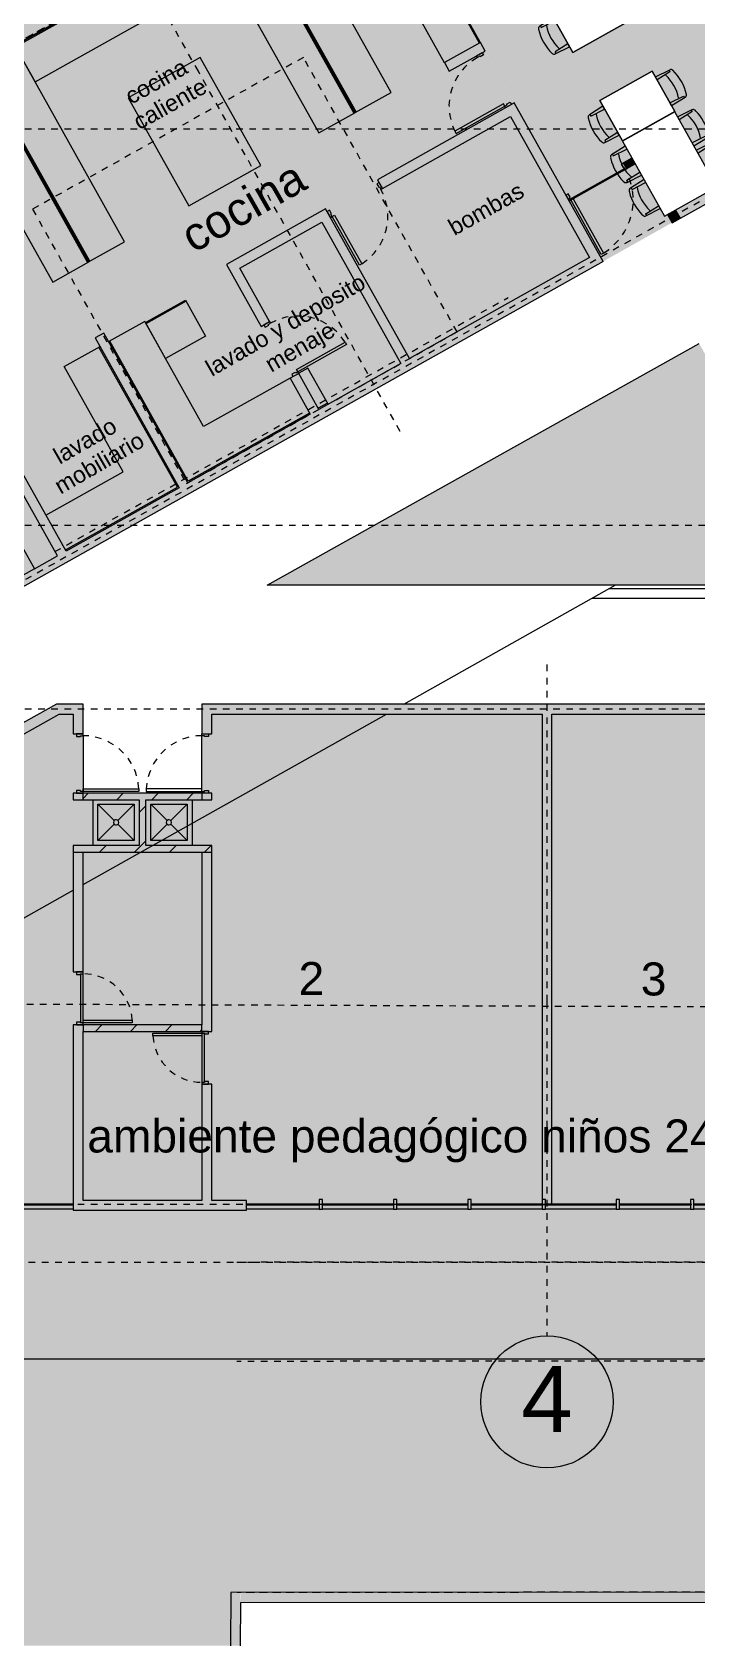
# Model space of a CAD drawing. Header units: metres. Extents: x -11.7 to 73.2, y 41.7 to 99.3.
# Drawn here: x 16.6 to 26.66, y 41.66 to 66.09 of the extents above; entities that cross this region are included whole.
import ezdxf

# ---------------------------------------------------------------- set-up
doc = ezdxf.new("R2010")
doc.units = ezdxf.units.M
for name, pattern in [('Dash dot', [0.015875, 0.00635, -0.004763, 0, -0.004763]), ('LineaDiscontinua-1_5mm', [0.003, 0.0015, -0.0015]), ('LíneaDeRejilla', [0.021, 0.012, -0.003, 0.003, -0.003]), ('Oculto', [0.006, 0.004, -0.002]), ('Overhead', [0.004, 0.0025, -0.0015])]:
    doc.linetypes.add(name, pattern=pattern)
for name, color, linetype, lineweight in [('A-DETL', 3, 'Continuous', 5), ('A-DETL-GENF', 92, 'Continuous', 5), ('A-DETL-LNOC', 90, 'Oculto', 5), ('A-FLOR-PROY', 1, 'Overhead', 5), ('A-GENM', 13, 'Continuous', 5), ('A-GLAZ-CURT', 52, 'Continuous', 9), ('A-GLAZ-CWMG', 51, 'Continuous', 13), ('A-MUEB', 31, 'Continuous', 5), ('A-MURO', 113, 'Continuous', 9), ('A-MURO-ACHU', 111, 'Continuous', 9), ('A-PISO', 51, 'Continuous', 9), ('A-PISO-ACHU', 8, 'Continuous', 9), ('A-PUER', 31, 'Continuous', 5), ('A-PUER-MARC', 31, 'Continuous', 9), ('A-TEXT-NOTA', 2, 'Continuous', 5), ('A-VENT-CORT', 52, 'Continuous', 5), ('A-VENT-CORT-MARC', 51, 'Continuous', 5), ('A-WALL', 113, 'Continuous', 18), ('H-HID-APAR', 6, 'Continuous', 5), ('S-REJI', 1, 'Continuous', 5), ('S-REJI-IDEN', 1, 'Continuous', 5)]:
    doc.layers.add(name, color=color, linetype=linetype, lineweight=lineweight)
doc.styles.add('Arial', font='Arial.ttf', dxfattribs={"height": 0.5})
doc.styles.add('Arial_2', font='Arial.ttf', dxfattribs={"height": 1})
doc.styles.add('Arial_3', font='Arial.ttf', dxfattribs={"height": 0.25})
pattern_1 = [(45, (0, 0), (-0.265165, 0.265165), [])]

# ---------------------------------------------------------------- blocks, each defined once
blk = doc.blocks.new('Puerta-Batiente-ConDilataciones - 800x2200-4 Dilataciones-1041456-Nivel 1')
at = {"layer": 'A-GENM'}
for p, q in [((0.372, -0.035), (-0.372, -0.035)), ((0.372, -0.035), (-0.372, -0.035)), ((-0.372, -0.075), (0.372, -0.075)), ((-0.372, -0.075), (0.372, -0.075)), ((-0.372, -0.075), (0.372, -0.075)), ((-0.372, -0.075), (0.372, -0.075)), ((0.36, -0.035), (-0.36, -0.035)), ((0.36, -0.035), (-0.36, -0.035))]:
    blk.add_line(p, q, dxfattribs=at)
at = {"layer": 'A-PUER'}
for p, q in [((-0.372, -0.819), (-0.372, -0.075)), ((-0.372, -0.075), (-0.332, -0.075)), ((-0.332, -0.075), (-0.332, -0.819)), ((-0.332, -0.819), (-0.372, -0.819))]:
    blk.add_line(p, q, dxfattribs=at)
at = {"layer": 'A-PUER', "linetype": 'LineaDiscontinua-1_5mm'}
blk.add_arc((-0.372, -0.075), 0.744, 273.0819, 0, dxfattribs=at)
at = {"layer": 'A-PUER-MARC'}
for p, q in [((-0.36, 0.025), (-0.4, 0.025)), ((-0.4, 0.025), (-0.4, -0.075)), ((-0.36, -0.035), (-0.36, 0.025)), ((0.4, 0.025), (0.36, 0.025)), ((0.36, 0.025), (0.36, -0.035)), ((0.4, -0.075), (0.4, 0.025)), ((-0.4, -0.075), (-0.372, -0.075)), ((-0.372, -0.075), (-0.372, -0.035)), ((-0.372, -0.035), (-0.36, -0.035)), ((0.36, -0.035), (0.372, -0.035)), ((0.372, -0.035), (0.372, -0.075)), ((0.372, -0.075), (0.4, -0.075))]:
    blk.add_line(p, q, dxfattribs=at)
blk = doc.blocks.new('Puerta-Batiente-HojaLisa - 900x2200-1042010-Nivel 1')
at = {"layer": 'A-PUER'}
for p, q in [((-0.422, -0.919), (-0.422, -0.075)), ((-0.422, -0.075), (-0.382, -0.075)), ((-0.382, -0.075), (-0.382, -0.919)), ((-0.382, -0.919), (-0.422, -0.919))]:
    blk.add_line(p, q, dxfattribs=at)
at = {"layer": 'A-PUER', "linetype": 'LineaDiscontinua-1_5mm'}
blk.add_arc((-0.422, -0.075), 0.844, 272.7165, 0, dxfattribs=at)
at = {"layer": 'A-PUER-MARC'}
for p, q in [((-0.41, 0.025), (-0.45, 0.025)), ((-0.45, 0.025), (-0.45, -0.075)), ((-0.41, -0.035), (-0.41, 0.025)), ((0.45, 0.025), (0.41, 0.025)), ((0.41, 0.025), (0.41, -0.035)), ((0.45, -0.075), (0.45, 0.025)), ((-0.45, -0.075), (-0.422, -0.075)), ((-0.422, -0.075), (-0.422, -0.035)), ((-0.422, -0.035), (-0.41, -0.035)), ((0.41, -0.035), (0.422, -0.035)), ((0.422, -0.035), (0.422, -0.075)), ((0.422, -0.075), (0.45, -0.075))]:
    blk.add_line(p, q, dxfattribs=at)
blk = doc.blocks.new('Puerta-Batiente-HojaLisa - 900x2200-1042033-Nivel 1')
at = {"layer": 'A-PUER'}
for p, q in [((-0.382, 0.919), (-0.422, 0.919)), ((-0.422, 0.919), (-0.422, 0.075)), ((-0.382, 0.075), (-0.382, 0.919)), ((-0.422, 0.075), (-0.382, 0.075))]:
    blk.add_line(p, q, dxfattribs=at)
at = {"layer": 'A-PUER', "linetype": 'LineaDiscontinua-1_5mm'}
blk.add_arc((-0.422, 0.075), 0.844, 360, 87.2835, dxfattribs=at)
at = {"layer": 'A-PUER-MARC'}
for p, q in [((-0.45, -0.025), (-0.45, 0.075)), ((-0.45, 0.075), (-0.422, 0.075)), ((-0.422, 0.075), (-0.422, 0.035)), ((-0.422, 0.035), (-0.41, 0.035)), ((-0.41, 0.035), (-0.41, -0.025)), ((0.41, 0.035), (0.422, 0.035)), ((0.41, -0.025), (0.41, 0.035)), ((0.422, 0.035), (0.422, 0.075)), ((0.422, 0.075), (0.45, 0.075)), ((0.45, 0.075), (0.45, -0.025)), ((-0.41, -0.025), (-0.45, -0.025)), ((0.45, -0.025), (0.41, -0.025))]:
    blk.add_line(p, q, dxfattribs=at)
blk = doc.blocks.new('Panel de sistema - Vidrio-10-1633779-Nivel 1')
at = {"layer": 'A-GLAZ-CURT'}
for p, q in [((0.55, 0.005), (-0.55, 0.005)), ((-0.55, 0.005), (-0.55, -0.005)), ((0.55, -0.005), (0.55, 0.005)), ((-0.55, -0.005), (0.55, -0.005))]:
    blk.add_line(p, q, dxfattribs=at)
blk = doc.blocks.new('Panel de sistema - Vidrio-10-1633780-Nivel 1')
at = {"layer": 'A-GLAZ-CURT'}
for p, q in [((0.5375, 0.005), (-0.5375, 0.005)), ((-0.5375, 0.005), (-0.5375, -0.005)), ((0.5375, -0.005), (0.5375, 0.005)), ((-0.5375, -0.005), (0.5375, -0.005))]:
    blk.add_line(p, q, dxfattribs=at)
blk = doc.blocks.new('Montante rectangular - 50x150-1633746-Nivel 1')
at = {"layer": 'A-GLAZ-CWMG'}
for p, q in [((-0.025, 0.075), (0.025, 0.075)), ((-0.025, -0.075), (-0.025, 0.075)), ((0.025, 0.075), (0.025, -0.075)), ((0.025, -0.075), (-0.025, -0.075))]:
    blk.add_line(p, q, dxfattribs=at)
blk = doc.blocks.new('Panel de sistema - Vidrio-10-1633763-Nivel 1')
at = {"layer": 'A-GLAZ-CURT'}
for p, q in [((0.5, 0.005), (-0.5, 0.005)), ((-0.5, 0.005), (-0.5, -0.005)), ((0.5, -0.005), (0.5, 0.005)), ((-0.5, -0.005), (0.5, -0.005))]:
    blk.add_line(p, q, dxfattribs=at)
blk = doc.blocks.new('Puerta-Batiente-ConDilataciones - 1000x2200-3 Dilataciones-1625095-Nivel 1')
at = {"layer": 'A-GENM'}
for p, q in [((0.472, -0.035), (-0.472, -0.035)), ((0.472, -0.035), (-0.472, -0.035)), ((0.472, -0.035), (-0.472, -0.035)), ((-0.472, -0.05), (0.472, -0.05)), ((-0.472, -0.05), (0.472, -0.05)), ((-0.472, -0.05), (0.472, -0.05))]:
    blk.add_line(p, q, dxfattribs=at)
at = {"layer": 'A-PUER'}
for p, q in [((-0.472, -0.994), (-0.472, -0.05)), ((-0.472, -0.05), (-0.432, -0.05)), ((-0.432, -0.05), (-0.432, -0.994)), ((-0.432, -0.994), (-0.472, -0.994))]:
    blk.add_line(p, q, dxfattribs=at)
at = {"layer": 'A-PUER', "linetype": 'LineaDiscontinua-1_5mm'}
blk.add_arc((-0.472, -0.05), 0.944, 272.4285, 0, dxfattribs=at)
at = {"layer": 'A-PUER-MARC'}
for p, q in [((-0.46, 0.05), (-0.5, 0.05)), ((-0.5, 0.05), (-0.5, -0.05)), ((-0.46, -0.01), (-0.46, 0.05)), ((0.5, 0.05), (0.46, 0.05)), ((0.46, 0.05), (0.46, -0.01)), ((0.5, -0.05), (0.5, 0.05)), ((-0.5, -0.05), (-0.472, -0.05)), ((-0.472, -0.05), (-0.472, -0.01)), ((-0.472, -0.01), (-0.46, -0.01)), ((0.46, -0.01), (0.472, -0.01)), ((0.472, -0.01), (0.472, -0.05)), ((0.472, -0.05), (0.5, -0.05))]:
    blk.add_line(p, q, dxfattribs=at)
blk = doc.blocks.new('M_Counter Top-L Shaped - 600mm Depth-1771665-Nivel 1')
at = {"layer": 'A-MUEB'}
for p, q in [((2.224, 0), (-1.2, 0)), ((-1.2, 0), (-1.2, -0.055)), ((-1.2, -0.105), (-1.2, -1.055)), ((-1.181, -1.55), (-1.181, -0.019)), ((-1.181, -0.019), (2.224, -0.019)), ((-0.575, -1.55), (-0.575, -0.625)), ((-0.575, -0.625), (2.224, -0.625)), ((-1.2, -1.105), (-1.2, -1.55)), ((-1.2, -1.55), (-0.575, -1.55))]:
    blk.add_line(p, q, dxfattribs=at)
blk = doc.blocks.new('M_Counter Top-L Shaped - 600mm Depth-1771570-Nivel 1')
at = {"layer": 'A-MUEB'}
for p, q in [((2.202, 0), (-1.2, 0)), ((-1.2, 0), (-1.2, -3.997)), ((2.202, -0.625), (2.202, 0)), ((-1.181, -3.997), (-1.181, -0.019)), ((-1.181, -0.019), (2.202, -0.019)), ((-0.575, -3.997), (-0.575, -0.625)), ((-0.575, -0.625), (2.202, -0.625)), ((-1.2, -3.997), (-0.575, -3.997))]:
    blk.add_line(p, q, dxfattribs=at)
blk = doc.blocks.new('M_Counter Top - 600mm Depth-1647227-Nivel 1')
at = {"layer": 'A-MUEB'}
for p, q in [((2.204, 0), (-1.2, 0)), ((-1.2, 0), (-1.2, -0.625)), ((2.204, -0.625), (2.204, 0)), ((-1.2, -0.019), (2.204, -0.019)), ((-1.2, -0.625), (2.204, -0.625))]:
    blk.add_line(p, q, dxfattribs=at)
blk = doc.blocks.new('M_Counter Top-Island - 1220mm Depth-1647201-Nivel 1')
at = {"layer": 'A-MUEB'}
for p, q in [((0.677, 0.025), (-1.2, 0.025)), ((-1.2, 0.025), (-1.2, -1.225)), ((0.677, -1.225), (0.677, 0.025)), ((-1.2, -1.225), (0.677, -1.225))]:
    blk.add_line(p, q, dxfattribs=at)
blk = doc.blocks.new('M_Counter Top - 600mm Depth-1647133-Nivel 1')
at = {"layer": 'A-MUEB'}
for p, q in [((2.204, 0), (-1.2, 0)), ((-1.2, 0), (-1.2, -0.625)), ((2.204, -0.625), (2.204, 0)), ((-1.2, -0.019), (2.204, -0.019)), ((-1.2, -0.625), (2.204, -0.625))]:
    blk.add_line(p, q, dxfattribs=at)
blk = doc.blocks.new('M_Counter Top-L Shaped - 600mm Depth-1647107-Nivel 1')
at = {"layer": 'A-MUEB'}
for p, q in [((2.211, 0), (-1.195, 0)), ((2.211, -0.625), (2.211, 0)), ((-1.181, -1.815), (-1.181, -0.019)), ((-1.181, -0.019), (2.211, -0.019)), ((-0.575, -1.815), (-0.575, -0.625)), ((-0.575, -0.625), (2.211, -0.625)), ((-1.195, -1.815), (-0.575, -1.815))]:
    blk.add_line(p, q, dxfattribs=at)
blk = doc.blocks.new('M_Counter Top-L Shaped - 600mm Depth-1644024-Nivel 1')
at = {"layer": 'A-MUEB'}
for p, q in [((1.25, -0.625), (1.25, 0)), ((-1.181, -2.125), (-1.181, -0.019)), ((-1.181, -0.019), (1.25, -0.019)), ((-0.575, -2.125), (-0.575, -0.625)), ((-0.575, -0.625), (1.25, -0.625)), ((-1.2, -2.435), (-0.575, -2.435)), ((-1.181, -2.435), (-1.181, -2.275)), ((-0.575, -2.435), (-0.575, -2.275))]:
    blk.add_line(p, q, dxfattribs=at)
blk = doc.blocks.new('M_Counter Top - 600mm Depth-1771500-Nivel 1')
at = {"layer": 'A-MUEB'}
for p, q in [((-1.2, 0.625), (-0.504, 0.625)), ((-1.2, 0), (-1.2, 0.625)), ((-0.504, 0.625), (-0.504, 0)), ((-1.2, 0.019), (-0.504, 0.019)), ((-0.504, 0), (-1.2, 0))]:
    blk.add_line(p, q, dxfattribs=at)
blk = doc.blocks.new('M_Counter Top-L Shaped - 600mm Depth-1645287-Nivel 1')
at = {"layer": 'A-MUEB'}
for p, q in [((-1.181, 1.965), (-1.181, 0.019)), ((-0.575, 1.965), (-0.575, 0.625)), ((-0.575, 0.625), (1.25, 0.625)), ((1.25, 0.625), (1.25, 0)), ((-1.181, 0.019), (1.25, 0.019))]:
    blk.add_line(p, q, dxfattribs=at)
blk = doc.blocks.new('M_Shower Stall-2D - Poceta aseol-2D 70_70-1736770-Nivel 1')
at = {"layer": 'H-HID-APAR'}
for p, q in [((0, 0.7), (0.69, 0.7)), ((0.075, 0.625), (0.321, 0.379)), ((0.075, 0.075), (0.075, 0.625)), ((0.075, 0.625), (0.625, 0.625)), ((0.625, 0.625), (0.379, 0.379)), ((0.625, 0.625), (0.625, 0.075)), ((0.322, 0.322), (0.075, 0.075)), ((0.378, 0.322), (0.625, 0.075)), ((0.625, 0.075), (0.075, 0.075))]:
    blk.add_line(p, q, dxfattribs=at)
for start, end in [(360, 180), (180, 360)]:
    blk.add_arc((0.35, 0.35), 0.04, start, end, dxfattribs=at)
blk = doc.blocks.new('M_Shower Stall-2D - Poceta aseol-2D 70_70-V34-Nivel 1')
at = {"layer": 'H-HID-APAR'}
for p, q in [((0.075, 0.625), (0.321, 0.379)), ((0.075, 0.075), (0.075, 0.625)), ((0.075, 0.625), (0.625, 0.625)), ((0.625, 0.625), (0.379, 0.379)), ((0.625, 0.625), (0.625, 0.075)), ((0.322, 0.322), (0.075, 0.075)), ((0.378, 0.322), (0.625, 0.075)), ((0.69, 0), (0, 0)), ((0.625, 0.075), (0.075, 0.075))]:
    blk.add_line(p, q, dxfattribs=at)
for start, end in [(360, 180), (180, 360)]:
    blk.add_arc((0.35, 0.35), 0.04, start, end, dxfattribs=at)
blk = doc.blocks.new('Mueble-LinosNOind parametrizado - Mueble-LinosNOind parametrizado-1646237-Nivel 1')
at = {"layer": 'A-DETL-GENF'}
blk.add_hatch(color=256, dxfattribs=at).paths.add_polyline_path([(2.45, -0.4), (2.45, 0), (0, 0), (0, -0.4), (2.397, -0.4)], flags=0)
for p, q in [((2.45, 0), (0, 0)), ((0, 0), (0, -0.4)), ((2.45, -0.4), (2.45, 0)), ((0, -0.4), (2.45, -0.4))]:
    blk.add_line(p, q, dxfattribs=at)
blk = doc.blocks.new('MesadeComedor 4p Parametrica-Planta - Mesa de Comedor de 4 Puestos-V37-Nivel 1')
at = {"layer": 'A-DETL-GENF'}
for p, q in [((-0.57, 0.738), (-0.587, 0.733)), ((-0.167, 0.733), (-0.184, 0.738)), ((0.01, 0.738), (-0.007, 0.733)), ((0.413, 0.733), (0.396, 0.738)), ((-0.617, 0.694), (-0.628, 0.455)), ((-0.615, 0.682), (-0.59, 0.682)), ((-0.589, 0.681), (-0.579, 0.455)), ((-0.166, 0.681), (-0.176, 0.455)), ((-0.136, 0.682), (-0.165, 0.682)), ((-0.127, 0.455), (-0.137, 0.694)), ((-0.037, 0.694), (-0.048, 0.455)), ((-0.035, 0.682), (-0.01, 0.682)), ((-0.009, 0.681), (0.001, 0.455)), ((0.414, 0.681), (0.404, 0.455)), ((0.444, 0.682), (0.415, 0.682)), ((0.453, 0.455), (0.443, 0.694)), ((0.585, 0.455), (-0.715, 0.455)), ((-0.715, 0.455), (-0.715, -0.455)), ((0.585, -0.455), (0.585, 0.455)), ((-0.715, -0.455), (0.585, -0.455)), ((-0.628, -0.455), (-0.617, -0.698)), ((-0.589, -0.685), (-0.579, -0.455)), ((-0.166, -0.685), (-0.176, -0.455)), ((-0.137, -0.698), (-0.127, -0.455)), ((-0.048, -0.455), (-0.037, -0.698)), ((-0.009, -0.685), (0.001, -0.455)), ((0.414, -0.685), (0.404, -0.455)), ((0.443, -0.698), (0.453, -0.455)), ((-0.615, -0.686), (-0.59, -0.686)), ((-0.136, -0.686), (-0.165, -0.686)), ((-0.035, -0.686), (-0.01, -0.686)), ((0.444, -0.686), (0.415, -0.686)), ((-0.587, -0.736), (-0.57, -0.741)), ((-0.184, -0.741), (-0.167, -0.736)), ((-0.007, -0.736), (0.01, -0.741)), ((0.396, -0.741), (0.413, -0.736))]:
    blk.add_line(p, q, dxfattribs=at)
for centre, radius, start, end in [((-0.377, 0.043), 0.721, 74.4748, 105.5252), ((0.203, 0.043), 0.721, 74.4748, 105.5252), ((-0.576, 0.693), 0.0417, 106.4199, 177.4596), ((-0.59, 0.681), 0.00104, 2.5404, 90), ((-0.377, 0.006), 0.627, 71.5812, 108.4188), ((-0.179, 0.693), 0.0417, 2.5404, 73.5801), ((-0.165, 0.681), 0.00104, 90, 177.4596), ((0.004, 0.693), 0.0417, 106.4199, 177.4596), ((-0.01, 0.681), 0.00104, 2.5404, 90), ((0.203, 0.006), 0.627, 71.5812, 108.4188), ((0.401, 0.693), 0.0417, 2.5404, 73.5801), ((0.415, 0.681), 0.00104, 90, 177.4596), ((-0.576, -0.696), 0.0417, 182.5404, 253.5801), ((-0.59, -0.685), 0.00104, 270, 357.4596), ((-0.377, -0.01), 0.627, 251.5812, 288.4188), ((-0.179, -0.696), 0.0417, 286.4199, 357.4596), ((-0.165, -0.685), 0.00104, 182.5404, 270), ((0.004, -0.696), 0.0417, 182.5404, 253.5801), ((-0.01, -0.685), 0.00104, 270, 357.4596), ((0.203, -0.01), 0.627, 251.5812, 288.4188), ((0.401, -0.696), 0.0417, 286.4199, 357.4596), ((0.415, -0.685), 0.00104, 182.5404, 270), ((-0.377, -0.046), 0.721, 254.4748, 285.5252), ((0.203, -0.046), 0.721, 254.4748, 285.5252)]:
    blk.add_arc(centre, radius, start, end, dxfattribs=at)
blk = doc.blocks.new('MesadeComedor 2p Parametrica-Planta - Mesa de Comedor Pequeña de 2 Puestos-V39-Nivel 1')
at = {"layer": 'A-DETL-GENF'}
for p, q in [((-0.616, 0.455), (-0.605, 0.698)), ((-0.605, 0.686), (-0.577, 0.686)), ((-0.577, 0.686), (-0.566, 0.455)), ((-0.164, 0.455), (-0.153, 0.685)), ((-0.153, 0.685), (-0.125, 0.685)), ((-0.125, 0.698), (-0.114, 0.455)), ((-0.015, 0.455), (-0.715, 0.455)), ((-0.715, 0.455), (-0.715, -0.455)), ((-0.715, 0.455), (-0.015, 0.455)), ((-0.715, -0.455), (-0.715, 0.455)), ((-0.566, 0.455), (-0.616, 0.455)), ((-0.114, 0.455), (-0.164, 0.455)), ((-0.015, -0.455), (-0.015, 0.455)), ((-0.015, 0.455), (-0.015, -0.455)), ((-0.715, -0.455), (-0.015, -0.455)), ((-0.015, -0.455), (-0.715, -0.455)), ((-0.566, -0.455), (-0.616, -0.455)), ((-0.616, -0.455), (-0.605, -0.698)), ((-0.577, -0.686), (-0.566, -0.455)), ((-0.114, -0.455), (-0.164, -0.455)), ((-0.164, -0.455), (-0.153, -0.685)), ((-0.125, -0.698), (-0.114, -0.455)), ((-0.605, -0.686), (-0.577, -0.686)), ((-0.153, -0.685), (-0.125, -0.685))]:
    blk.add_line(p, q, dxfattribs=at)
for centre, radius, start, end in [((-0.563, 0.696), 0.0417, 106.4199, 177.4596), ((-0.365, 0.023), 0.743, 73.5801, 106.4199), ((-0.167, 0.696), 0.0417, 2.5404, 73.5801), ((-0.365, 0.01), 0.627, 71.5812, 108.4188), ((-0.563, -0.696), 0.0417, 182.5404, 253.5801), ((-0.365, -0.01), 0.627, 251.5812, 288.4188), ((-0.167, -0.696), 0.0417, 286.4199, 357.4596), ((-0.365, -0.023), 0.743, 253.5801, 286.4199)]:
    blk.add_arc(centre, radius, start, end, dxfattribs=at)
blk = doc.blocks.new('Grid - 4mm-563819-Nivel 1')
at = {"layer": 'S-REJI-IDEN'}
blk.add_circle((0, 0), 0.004, dxfattribs=at)

msp = doc.modelspace()

# ---------------------------------------------------------------- hatches: boundary and pattern name
at = {"layer": 'A-DETL-GENF'}
h = msp.add_hatch(color=7, dxfattribs=at)
h.paths.add_polyline_path([(25.241, 62.621), (26.287, 63.209), (26.217, 63.334), (26.17, 63.307), (25.727, 64.098), (25.6, 64.027), (25.551, 64.114), (25.678, 64.185), (25.535, 64.441), (26.328, 64.886), (26.964, 63.758), (28.008, 64.344), (27.373, 65.477), (28.167, 65.922), (28.803, 64.789), (29.84, 65.37), (29.207, 66.499), (30.001, 66.944), (30.634, 65.815), (32.66, 66.951), (32.18, 67.809), (32.311, 67.882), (32.865, 66.894), (33.894, 67.473), (33.414, 68.329), (33.169, 68.191), (33.096, 68.322), (33.341, 68.459), (30.292, 73.898), (21.638, 69.049), (25.241, 62.622)], flags=0)
h.paths.add_polyline_path([(25.532, 64.446), (25.19, 65.056), (25.984, 65.501), (26.326, 64.891), (25.535, 64.447)], flags=0)
h.paths.add_polyline_path([(27.364, 65.473), (27.021, 66.084), (27.815, 66.529), (28.157, 65.918), (27.373, 65.479)], flags=0)
h.paths.add_polyline_path([(24.781, 65.787), (24.095, 67.007), (24.889, 67.452), (25.574, 66.232), (24.817, 65.807)], flags=0)
h.paths.add_polyline_path([(29.198, 66.496), (28.856, 67.106), (29.65, 67.551), (29.992, 66.941), (29.207, 66.501)], flags=0)
h.paths.add_polyline_path([(26.609, 66.82), (25.923, 68.041), (26.717, 68.486), (27.403, 67.265), (26.729, 66.888)], flags=0)
h.paths.add_polyline_path([(23.683, 67.737), (23.34, 68.348), (23.344, 68.35), (22.71, 69.481), (23.504, 69.926), (24.139, 68.792), (24.136, 68.79), (24.476, 68.182), (24.205, 68.03)], flags=0)
h.paths.add_polyline_path([(28.441, 67.847), (27.755, 69.068), (28.549, 69.512), (29.234, 68.292), (28.891, 68.099)], flags=0)
h.paths.add_polyline_path([(25.513, 68.767), (25.171, 69.377), (25.183, 69.384), (24.548, 70.517), (25.342, 70.962), (25.978, 69.828), (25.965, 69.821), (26.307, 69.212), (25.923, 68.996)], flags=0)
h.paths.add_polyline_path([(27.354, 69.798), (27.012, 70.409), (27.015, 70.411), (26.38, 71.543), (27.174, 71.988), (27.808, 70.854), (27.806, 70.852), (28.147, 70.243), (27.403, 69.826)], flags=0)
h = msp.add_hatch(color=7, dxfattribs=at)
h.paths.add_polyline_path([(4.917, 51.393), (7.972, 53.105), (7.582, 53.801), (6.404, 53.141), (6.493, 52.981), (6.45, 52.957), (6.336, 53.16), (7.558, 53.845), (7.167, 54.542), (5.99, 53.88), (6.086, 53.708), (6.043, 53.684), (5.922, 53.899), (7.273, 54.659), (8.173, 53.053), (12.576, 55.522), (12.502, 55.653), (12.677, 55.751), (11.479, 57.888), (9.734, 56.91), (10.932, 54.773), (11.107, 54.871), (11.18, 54.74), (9.215, 53.638), (7.869, 56.039), (8.417, 56.344), (8.49, 56.213), (8.509, 56.221), (9.682, 54.127), (9.25, 53.883), (9.272, 53.843), (10.802, 54.7), (9.604, 56.837), (9.188, 56.604), (9.114, 56.735), (12.827, 58.816), (12.9, 58.685), (11.959, 58.157), (13.157, 56.02), (13.837, 56.401), (13.079, 57.754), (13.428, 57.949), (14.186, 56.597), (14.884, 56.988), (13.686, 59.125), (13.598, 59.076), (13.524, 59.207), (14.528, 59.769), (14.601, 59.638), (14.514, 59.589), (15.712, 57.452), (16.628, 57.966), (15.43, 60.103), (15.299, 60.029), (15.225, 60.16), (15.836, 60.503), (17.107, 58.235), (18.821, 59.195), (17.55, 61.463), (17.681, 61.537), (18.952, 59.269), (20.806, 60.308), (20.5, 60.853), (20.631, 60.926), (20.937, 60.381), (22.18, 61.078), (20.982, 63.215), (19.739, 62.518), (20.191, 61.711), (20.06, 61.638), (19.535, 62.576), (21.039, 63.419), (22.311, 61.151), (25.037, 62.679), (23.839, 64.816), (21.898, 63.728), (21.824, 63.859), (23.895, 65.022), (23.455, 65.807), (22.91, 65.502), (22.837, 65.633), (23.382, 65.938), (21.638, 69.049), (1.261, 57.633), (1.268, 57.62), (2.145, 58.112), (2.219, 57.981), (1.462, 57.557), (2.834, 55.108), (3.003, 55.203), (3.028, 55.16), (2.859, 55.065), (3.347, 54.193), (4.816, 54.994), (4.292, 55.929), (6.019, 56.896), (6.833, 55.444), (6.702, 55.371), (5.962, 56.692), (5.244, 56.29), (5.738, 55.408), (5.766, 55.423), (5.79, 55.379), (5.546, 55.242), (5.521, 55.286), (5.695, 55.383), (5.201, 56.265), (4.496, 55.868), (5.021, 54.935), (3.421, 54.062), (4.18, 52.708), (4.616, 52.953), (4.64, 52.909), (4.204, 52.664), (4.547, 52.054), (4.982, 52.299), (5.007, 52.255), (4.571, 52.01), (4.857, 51.501)], flags=0)
h.paths.add_polyline_path([(10.327, 54.491), (9.153, 56.584), (9.589, 56.829), (10.763, 54.735), (10.699, 54.7)], flags=0)
h.paths.add_polyline_path([(4.052, 54.583), (3.559, 55.458), (3.55, 55.454), (3.526, 55.497), (3.769, 55.634), (3.794, 55.591), (3.602, 55.483), (4.095, 54.607)], flags=0)
h.paths.add_polyline_path([(6.313, 55.674), (6.288, 55.717), (6.445, 55.805), (6.47, 55.762), (6.337, 55.687)], flags=0)
h.paths.add_polyline_path([(7.429, 56.824), (6.621, 58.265), (6.624, 58.266), (6.551, 58.397), (6.547, 58.397), (5.69, 59.927), (5.708, 59.937), (5.634, 60.068), (5.748, 60.13), (7.486, 57.028), (8.235, 57.448), (8.308, 57.317), (7.472, 56.848)], flags=0)
h.paths.add_polyline_path([(4.108, 57.11), (4.083, 57.153), (5.308, 57.839), (5.332, 57.795), (4.127, 57.12)], flags=0)
h.paths.add_polyline_path([(15.363, 57.257), (15.363, 57.257), (15.363, 57.257)], flags=0)
h.paths.add_polyline_path([(5.448, 57.607), (4.517, 59.269), (4.648, 59.343), (5.506, 57.812), (5.766, 57.957), (5.839, 57.826), (5.498, 57.635)], flags=0)
h.paths.add_polyline_path([(3.79, 57.677), (3.668, 57.895), (3.712, 57.919), (3.713, 57.917), (4.9, 58.585), (4.924, 58.541), (3.737, 57.873), (3.834, 57.701)], flags=0)
h.paths.add_polyline_path([(9.093, 57.757), (9.02, 57.888), (9.015, 57.888), (7.35, 60.857), (7.482, 60.929), (8.279, 59.507), (8.79, 59.794), (8.864, 59.663), (8.701, 59.572), (9.483, 58.176), (9.134, 57.981), (9.147, 57.959), (10.025, 58.451), (10.098, 58.32), (9.114, 57.769)], flags=0)
h.paths.add_polyline_path([(3.407, 58.36), (3.285, 58.579), (3.329, 58.603), (3.451, 58.384)], flags=0)
h.paths.add_polyline_path([(10.897, 58.768), (10.823, 58.899), (11.702, 59.391), (11.689, 59.411), (11.341, 59.216), (10.559, 60.612), (10.404, 60.527), (10.33, 60.657), (10.834, 60.939), (10.036, 62.363), (10.167, 62.436), (11.832, 59.464), (12.661, 59.929), (12.734, 59.798), (10.982, 58.816)], flags=0)
h.paths.add_polyline_path([(9.561, 60.054), (9.488, 60.185), (9.491, 60.187), (8.693, 61.61), (8.823, 61.683), (9.622, 60.26), (9.633, 60.266), (9.706, 60.135), (9.622, 60.088)], flags=0)
h.paths.add_polyline_path([(13.52, 60.238), (11.78, 63.341), (11.911, 63.414), (13.577, 60.442), (14.406, 60.907), (14.479, 60.776), (13.577, 60.27)], flags=0)
h.paths.add_polyline_path([(15.264, 61.217), (13.525, 64.319), (13.656, 64.392), (15.395, 61.29)], flags=0)
h.paths.add_polyline_path([(14.456, 64.841), (14.383, 64.972), (17.211, 66.557), (17.285, 66.426), (14.503, 64.867)], flags=0)
h = msp.add_hatch(color=7, dxfattribs=at)
h.paths.add_polyline_path([(31.416, 54.567), (31.566, 54.567), (31.566, 54.467), (31.416, 54.467)], flags=0)
h.paths.add_polyline_path([(19.166, 54.567), (19.316, 54.567), (19.316, 54.467), (19.166, 54.467)], flags=0)
h.paths.add_polyline_path([(17.366, 54.567), (17.366, 54.467), (17.216, 54.467), (17.216, 54.567), (17.266, 54.567)], flags=0)
h.paths.add_polyline_path([(25.491, 48.267), (28.891, 48.267), (28.891, 48.402), (29.466, 48.402), (29.466, 51.062), (29.616, 51.062), (29.616, 48.402), (31.416, 48.402), (31.416, 50.162), (31.566, 50.162), (31.566, 48.267), (36.066, 48.267), (36.066, 48.417), (36.581, 48.417), (36.581, 48.267), (36.701, 48.267), (36.701, 55.917), (36.581, 55.917), (36.581, 55.767), (31.566, 55.767), (31.566, 55.467), (31.416, 55.467), (31.416, 54.567), (29.616, 54.567), (29.616, 55.467), (29.466, 55.467), (29.466, 55.767), (24.466, 55.767), (24.466, 48.342), (24.316, 48.342), (24.316, 55.767), (19.316, 55.767), (19.316, 55.467), (19.166, 55.467), (19.166, 54.567), (17.366, 54.567), (17.366, 55.467), (17.216, 55.467), (17.216, 55.767), (17.003, 55.767), (10.985, 52.394), (10.985, 48.417), (12.816, 48.417), (12.816, 48.267), (17.216, 48.267), (17.216, 51.062), (17.366, 51.062), (17.366, 48.402), (19.166, 48.402), (19.166, 50.162), (19.316, 50.162), (19.316, 48.402), (19.841, 48.402), (19.841, 48.267), (25.441, 48.267)], flags=0)
h.paths.add_polyline_path([(19.316, 50.962), (19.166, 50.962), (19.166, 53.677), (19.316, 53.677), (19.316, 51.062)], flags=0)
h.paths.add_polyline_path([(31.566, 50.962), (31.416, 50.962), (31.416, 53.677), (31.566, 53.677), (31.566, 51.062)], flags=0)
h.paths.add_polyline_path([(17.216, 51.862), (17.216, 53.677), (17.366, 53.677), (17.366, 51.862), (17.266, 51.862)], flags=0)
h.paths.add_polyline_path([(29.616, 51.862), (29.466, 51.862), (29.466, 53.677), (29.616, 53.677), (29.616, 52.471)], flags=0)
h.paths.add_polyline_path([(29.616, 54.467), (29.466, 54.467), (29.466, 54.567), (29.616, 54.567)], flags=0)
at = {"layer": 'A-MURO-ACHU'}
for points in [[(26.419, 63.281), (32.864, 66.896), (32.791, 67.025), (30.634, 65.815), (30.637, 65.81), (29.843, 65.365), (29.84, 65.37), (26.962, 63.757), (26.964, 63.752), (26.348, 63.407), (26.418, 63.283)], [(15.666, 65.519), (17.285, 66.426), (17.211, 66.557), (15.594, 65.651), (15.628, 65.589)], [(22.91, 65.502), (23.324, 65.734), (23.251, 65.865), (22.837, 65.633)], [(25.6, 64.027), (25.727, 64.098), (25.678, 64.185), (25.551, 64.114)], [(22.18, 61.078), (22.311, 61.151), (21.113, 63.288), (20.982, 63.215), (21.356, 62.548)], [(26.288, 63.207), (26.418, 63.283), (26.346, 63.406), (26.217, 63.334), (26.287, 63.209)], [(18.821, 59.195), (18.952, 59.269), (17.681, 61.537), (17.55, 61.463), (18.82, 59.198)], [(16.977, 58.161), (17.107, 58.235), (15.836, 60.503), (15.705, 60.429), (16.955, 58.2)], [(10.985, 52.394), (17.003, 55.767), (16.696, 55.767), (10.985, 52.566), (10.985, 52.471)], [(16.963, 55.767), (17.366, 55.767), (17.366, 55.917), (16.963, 55.917), (16.698, 55.767), (16.778, 55.767)], [(25.399, 55.767), (29.616, 55.767), (29.616, 55.917), (19.316, 55.917), (19.316, 55.767), (24.466, 55.767)], [(24.316, 48.342), (24.466, 48.342), (24.466, 55.767), (24.316, 55.767), (24.316, 48.867)], [(17.366, 48.252), (19.841, 48.252), (19.841, 48.402), (17.366, 48.402), (17.366, 48.267)], [(19.749, 41.658), (19.754, 42.464), (19.605, 42.464), (19.599, 41.658), (19.726, 41.658)], [(19.754, 42.314), (40.935, 42.328), (40.933, 42.478), (19.755, 42.464), (19.755, 42.426)]]:
    msp.add_hatch(color=256, dxfattribs=at).paths.add_polyline_path(points, flags=0)
h = msp.add_hatch(color=256, dxfattribs=at)
h.paths.add_polyline_path([(25.11, 62.548), (25.241, 62.622), (23.895, 65.022), (23.765, 64.947), (25.069, 62.621)], flags=0)
h.paths.add_polyline_path([(23.324, 65.734), (23.455, 65.807), (23.382, 65.938), (23.251, 65.865)], flags=0)
h = msp.add_hatch(color=256, dxfattribs=at)
h.paths.add_polyline_path([(19.739, 62.518), (21.113, 63.288), (21.039, 63.419), (19.665, 62.649), (19.722, 62.548)], flags=0)
h.paths.add_polyline_path([(21.898, 63.728), (23.839, 64.816), (23.765, 64.947), (21.824, 63.859)], flags=0)
h = msp.add_hatch(color=256, dxfattribs=at)
h.paths.add_polyline_path([(9.215, 53.638), (11.18, 54.74), (11.107, 54.871), (9.141, 53.769)], flags=0)
h.paths.add_polyline_path([(12.576, 55.522), (25.11, 62.548), (25.037, 62.679), (12.502, 55.653)], flags=0)
h = msp.add_hatch(color=256, dxfattribs=at)
h.paths.add_polyline_path([(20.806, 60.308), (20.937, 60.381), (20.631, 60.926), (20.5, 60.853), (20.754, 60.401)], flags=0)
h.paths.add_polyline_path([(20.06, 61.638), (20.191, 61.711), (19.665, 62.649), (19.535, 62.576), (19.665, 62.342)], flags=0)
h = msp.add_hatch(color=256, dxfattribs=at)
h.paths.add_polyline_path([(17.216, 54.467), (17.366, 54.467), (17.366, 54.567), (17.216, 54.567)], flags=0)
h.paths.add_polyline_path([(17.216, 55.467), (17.366, 55.467), (17.366, 55.767), (17.216, 55.767)], flags=0)
h = msp.add_hatch(color=256, dxfattribs=at)
h.paths.add_polyline_path([(19.316, 54.467), (19.316, 54.567), (19.166, 54.567), (19.166, 54.467), (19.3, 54.467)], flags=0)
h.paths.add_polyline_path([(19.316, 55.467), (19.316, 55.917), (19.166, 55.917), (19.166, 55.467)], flags=0)
at = {"layer": 'A-MURO-ACHU', "lineweight": 5}
h = msp.add_hatch(dxfattribs=at)
h.set_pattern_fill('FP_1', color=256, style=0, pattern_type=2)
h.set_pattern_definition(pattern_1)
h.paths.add_polyline_path([(18.316, 54.467), (19.166, 54.467), (19.166, 54.567), (17.366, 54.567), (17.366, 54.467), (18.216, 54.467)], flags=0)
h = msp.add_hatch(dxfattribs=at)
h.set_pattern_fill('FP_1', color=256, style=0, pattern_type=2)
h.set_pattern_definition(pattern_1)
h.paths.add_polyline_path([(18.216, 53.777), (18.316, 53.777), (18.316, 54.467), (18.216, 54.467), (18.216, 53.849)], flags=0)
h = msp.add_hatch(dxfattribs=at)
h.set_pattern_fill('FP_1', color=256, style=0, pattern_type=2)
h.set_pattern_definition(pattern_1)
h.paths.add_polyline_path([(19.166, 53.677), (19.316, 53.677), (19.316, 53.777), (17.216, 53.777), (17.216, 53.677), (17.989, 53.677)], flags=0)
at = {"layer": 'A-MURO-ACHU'}
h = msp.add_hatch(color=256, dxfattribs=at)
h.paths.add_polyline_path([(17.366, 48.252), (17.366, 51.062), (17.216, 51.062), (17.216, 48.252)], flags=0)
h.paths.add_polyline_path([(17.366, 51.862), (17.366, 53.677), (17.216, 53.677), (17.216, 51.862)], flags=0)
h = msp.add_hatch(color=256, dxfattribs=at)
h.paths.add_polyline_path([(19.166, 48.402), (19.316, 48.402), (19.316, 50.162), (19.166, 50.162), (19.166, 48.867)], flags=0)
h.paths.add_polyline_path([(19.316, 50.962), (19.316, 53.677), (19.166, 53.677), (19.166, 50.962)], flags=0)
at = {"layer": 'A-MURO-ACHU', "lineweight": 5}
h = msp.add_hatch(dxfattribs=at)
h.set_pattern_fill('FP_1', color=256, style=0, pattern_type=2)
h.set_pattern_definition(pattern_1)
h.paths.add_polyline_path([(19.166, 50.962), (19.166, 51.062), (17.366, 51.062), (17.366, 50.962)], flags=0)
at = {"layer": 'A-PISO-ACHU'}
h = msp.add_hatch(color=256, dxfattribs=at)
h.paths.add_polyline_path([(-5.714, 41.658), (19.599, 41.658), (19.605, 42.464), (40.933, 42.478), (40.946, 41.658), (44.914, 41.658), (44.914, 42.48), (49.914, 42.481), (49.914, 42.473), (54.904, 42.467), (54.904, 41.658), (54.914, 41.658), (54.914, 42.487), (58.671, 42.49), (57.849, 43.512), (57.759, 43.633), (57.679, 43.76), (57.608, 43.893), (57.547, 44.031), (57.497, 44.173), (57.458, 44.319), (57.43, 44.467), (57.413, 44.616), (57.408, 44.767), (57.416, 57.285), (57.416, 79.65), (59.917, 86.617), (59.925, 86.624), (59.917, 86.63), (59.917, 92.022), (59.937, 92.025), (59.938, 92.176), (59.913, 92.171), (59.911, 92.211), (59.893, 92.408), (59.857, 92.628), (59.826, 92.772), (59.775, 92.954), (59.72, 93.115), (59.744, 93.126), (59.671, 93.306), (59.587, 93.481), (59.489, 93.654), (59.488, 93.656), (59.386, 93.814), (59.271, 93.971), (59.146, 94.12), (59.012, 94.261), (58.87, 94.394), (58.719, 94.517), (58.562, 94.631), (58.397, 94.735), (58.227, 94.828), (58.05, 94.911), (57.87, 94.983), (57.685, 95.043), (57.496, 95.092), (57.305, 95.129), (57.079, 95.156), (56.886, 95.167), (56.707, 95.167), (56.506, 95.154), (56.311, 95.129), (56.119, 95.092), (55.93, 95.043), (55.744, 94.983), (55.563, 94.911), (55.393, 94.831), (25.532, 78.496), (-2.224, 62.875), (-2.521, 62.641), (-2.81, 62.398), (-3.092, 62.145), (-3.365, 61.884), (-3.63, 61.615), (-3.887, 61.338), (-4.184, 60.991), (-4.425, 60.691), (-4.656, 60.384), (-4.861, 60.093), (-5.072, 59.772), (-5.273, 59.444), (-5.464, 59.111), (-5.601, 58.856), (-5.77, 58.518), (-5.928, 58.175), (-6.075, 57.827), (-6.227, 57.429), (-6.336, 57.118), (26.988, 75.873), (54.461, 90.902), (54.461, 90.864), (54.482, 90.875), (54.482, 87.45), (54.461, 87.439), (54.461, 46.001), (-5.712, 46.001)], flags=0)
h.paths.add_polyline_path([(67.406, 45.89), (67.409, 50.912), (73.16, 50.909), (73.16, 51.904), (68.416, 51.907), (68.415, 93.643), (68.405, 93.658), (68.398, 93.655), (66.287, 95.202), (66.248, 95.297), (66.229, 95.323), (66.151, 95.451), (66.084, 95.584), (66.026, 95.722), (65.979, 95.864), (65.943, 96.009), (65.938, 96.009), (65.891, 96.157), (65.918, 96.156), (65.916, 97.029), (65.889, 97.163), (69.835, 99.325), (65.321, 99.325), (65.213, 99.199), (65.126, 99.017), (65.053, 98.836), (64.992, 98.651), (64.944, 98.462), (64.907, 98.27), (64.884, 98.083), (64.892, 96.089), (64.918, 95.908), (64.958, 95.718), (65.01, 95.53), (65.075, 95.346), (65.151, 95.167), (65.238, 94.993), (65.337, 94.825), (65.447, 94.664), (65.566, 94.511), (67.438, 93.14), (67.412, 55.141), (65.53, 53.447), (65.421, 53.313), (65.321, 53.172), (65.231, 53.023), (65.157, 52.879), (65.108, 52.773), (65.051, 52.623), (65.004, 52.469), (64.968, 52.313), (64.941, 52.154), (64.926, 51.995), (64.92, 50.253), (64.92, 49.186), (64.917, 49.186), (64.913, 47.95), (64.976, 47.772), (65.051, 47.597), (65.137, 47.428), (65.233, 47.265), (65.34, 47.108), (65.456, 46.957), (65.581, 46.815), (65.715, 46.681), (65.858, 46.555), (66.008, 46.439), (66.165, 46.333), (66.328, 46.236), (66.498, 46.151), (66.672, 46.076), (66.851, 46.012), (67.033, 45.96), (67.218, 45.919)], flags=0)
h.paths.add_polyline_path([(20.152, 57.717), (49.236, 57.717), (49.236, 71.036), (27.997, 59.062), (26.695, 61.379), (20.172, 57.728)], flags=0)
h.paths.add_polyline_path([(-9.942, 67.27), (-9.634, 67.277), (-9.331, 67.295), (-9.026, 67.325), (-8.723, 67.366), (-8.422, 67.419), (22.136, 84.617), (49.022, 99.325), (42.771, 99.325), (20.68, 87.24), (-11.749, 68.989), (-11.749, 67.478), (-11.725, 67.475), (-11.434, 67.435), (-11.123, 67.378), (-10.839, 67.317), (-10.554, 67.291), (-10.248, 67.275)], flags=0)
h = msp.add_hatch(color=256, dxfattribs=at)
h.paths.add_polyline_path([(36.012, 46.001), (54.461, 46.001), (54.461, 47.467), (53.111, 47.467), (53.111, 48.267), (31.566, 48.267), (31.566, 48.252), (28.891, 48.252), (28.891, 48.267), (19.841, 48.267), (19.841, 48.252), (17.216, 48.252), (17.216, 48.267), (12.185, 48.267), (12.185, 47.467), (10.835, 47.468), (10.835, 49.341), (7.078, 47.231), (1.251, 57.627), (54.482, 87.45), (54.482, 90.875), (26.928, 75.839), (-5.708, 57.472), (-5.685, 46.001), (30.706, 46.001)], flags=0)
h.paths.add_polyline_path([(54.311, 47.617), (54.311, 48.267), (53.261, 48.267), (53.261, 47.617)], flags=0)

# ---------------------------------------------------------------- linework, layer by layer
at = {"layer": 'A-DETL', "linetype": 'Dash dot'}
msp.add_line((45.612, 51.259), (-5.904, 51.457), dxfattribs=at)
at = {"layer": 'A-DETL-LNOC'}
for p, q in [((0.996, 57.315), (42.169, 80.395)), ((16.149, 65.809), (21.731, 68.939)), ((20.701, 65.71), (16.601, 63.412)), ((23.03, 61.555), (20.701, 65.71)), ((16.601, 63.412), (18.93, 59.256)), ((16.939, 58.227), (23.803, 62.075)), ((18.93, 59.256), (23.03, 61.555)), ((38.557, 47.477), (19.693, 47.464)), ((38.558, 45.977), (19.694, 45.964)), ((58.735, 42.491), (19.697, 42.464)), ((38.56, 42.477), (19.697, 42.464))]:
    msp.add_line(p, q, dxfattribs=at)
at = {"layer": 'A-FLOR-PROY'}
msp.add_line((12.141, 47.467), (53.761, 47.467), dxfattribs=at)
at = {"layer": 'A-MURO'}
for p, q in [((25.337, 57.667), (51.081, 57.667)), ((51.231, 57.517), (25.071, 57.517)), ((19.166, 53.677), (19.316, 53.677))]:
    msp.add_line(p, q, dxfattribs=at)
at = {"layer": 'A-PISO'}
for p, q in [((25.575, 64.013), (24.752, 63.551)), ((25.241, 62.621), (8.173, 53.053)), ((20.152, 57.717), (26.695, 61.379)), ((49.236, 57.717), (20.152, 57.717)), ((22.225, 55.917), (25.426, 57.717)), ((17.366, 53.185), (21.958, 55.767)), ((17.366, 55.439), (17.366, 54.595)), ((19.166, 54.595), (19.166, 55.439)), ((10.985, 49.597), (17.216, 53.101)), ((17.216, 48.267), (16.216, 48.267)), ((20.941, 48.267), (19.841, 48.267)), ((22.066, 48.267), (20.991, 48.267)), ((23.191, 48.267), (22.116, 48.267)), ((24.316, 48.267), (23.241, 48.267)), ((25.441, 48.267), (24.366, 48.267)), ((26.566, 48.267), (25.491, 48.267)), ((27.691, 48.267), (26.616, 48.267)), ((-5.712, 46.001), (54.461, 46.001))]:
    msp.add_line(p, q, dxfattribs=at)
at = {"layer": 'A-WALL'}
for p, q in [((26.288, 63.207), (32.865, 66.894)), ((17.285, 66.426), (14.456, 64.841)), ((23.382, 65.938), (22.837, 65.633)), ((22.91, 65.502), (23.455, 65.807)), ((23.455, 65.807), (23.382, 65.938)), ((22.837, 65.633), (22.91, 65.502)), ((23.895, 65.022), (23.764, 64.949)), ((25.241, 62.622), (23.895, 65.022)), ((23.765, 64.947), (21.824, 63.859)), ((21.898, 63.728), (23.839, 64.816)), ((23.764, 64.949), (23.765, 64.947)), ((23.839, 64.816), (25.037, 62.679)), ((25.678, 64.185), (25.551, 64.114)), ((25.551, 64.114), (25.6, 64.027)), ((25.6, 64.027), (25.727, 64.098)), ((21.824, 63.859), (21.898, 63.728)), ((21.039, 63.419), (19.535, 62.576)), ((22.311, 61.151), (21.039, 63.419)), ((26.217, 63.334), (26.288, 63.207)), ((19.739, 62.518), (20.982, 63.215)), ((20.982, 63.215), (22.18, 61.078)), ((25.241, 62.622), (12.576, 55.522)), ((19.535, 62.576), (20.06, 61.638)), ((25.037, 62.679), (22.311, 61.151)), ((20.191, 61.711), (19.739, 62.518)), ((20.06, 61.638), (20.191, 61.711)), ((17.681, 61.537), (17.55, 61.463)), ((17.55, 61.463), (18.821, 59.195)), ((18.952, 59.269), (17.681, 61.537)), ((20.631, 60.926), (20.5, 60.853)), ((20.5, 60.853), (20.806, 60.308)), ((20.937, 60.381), (20.631, 60.926)), ((22.18, 61.078), (20.937, 60.381)), ((17.107, 58.235), (15.836, 60.503)), ((20.806, 60.308), (18.952, 59.269)), ((18.821, 59.195), (17.107, 58.235)), ((16.628, 57.966), (15.712, 57.452)), ((16.963, 55.917), (10.835, 52.482)), ((10.985, 52.394), (17.003, 55.767)), ((17.366, 55.917), (16.963, 55.917)), ((17.003, 55.767), (17.216, 55.767)), ((17.216, 55.767), (17.216, 55.467)), ((17.366, 55.467), (17.366, 55.917)), ((19.166, 55.917), (19.166, 55.467)), ((29.616, 55.917), (19.166, 55.917)), ((19.316, 55.467), (19.316, 55.767)), ((19.316, 55.767), (24.316, 55.767)), ((24.316, 55.767), (24.316, 48.342)), ((24.466, 48.342), (24.466, 55.767)), ((24.466, 55.767), (29.466, 55.767)), ((17.216, 55.467), (17.366, 55.467)), ((19.166, 55.467), (19.316, 55.467)), ((17.216, 54.567), (17.216, 54.467)), ((19.316, 54.567), (17.216, 54.567)), ((19.316, 54.467), (19.316, 54.567)), ((17.216, 54.467), (18.216, 54.467)), ((18.216, 54.467), (18.216, 53.777)), ((18.316, 54.467), (19.316, 54.467)), ((18.316, 53.777), (18.316, 54.467)), ((18.216, 53.777), (17.216, 53.777)), ((17.216, 53.777), (17.216, 51.862)), ((19.316, 53.777), (18.316, 53.777)), ((19.316, 50.962), (19.316, 53.777)), ((17.366, 53.677), (19.166, 53.677)), ((17.366, 51.862), (17.366, 53.677)), ((19.166, 53.677), (19.166, 51.062)), ((17.216, 51.862), (17.366, 51.862)), ((19.166, 51.062), (17.216, 51.062)), ((17.216, 51.062), (17.216, 48.252)), ((17.366, 50.962), (19.316, 50.962)), ((17.366, 48.402), (17.366, 50.962)), ((19.166, 50.162), (19.166, 48.402)), ((19.316, 50.162), (19.166, 50.162)), ((19.316, 48.402), (19.316, 50.162)), ((19.166, 48.402), (17.366, 48.402)), ((19.841, 48.402), (19.316, 48.402)), ((19.841, 48.252), (19.841, 48.402)), ((17.216, 48.252), (19.841, 48.252)), ((24.316, 48.342), (24.466, 48.342)), ((19.605, 42.464), (19.599, 41.658)), ((40.933, 42.478), (19.605, 42.464)), ((19.749, 41.658), (19.754, 42.314)), ((19.754, 42.314), (40.785, 42.328))]:
    msp.add_line(p, q, dxfattribs=at)
at = {"layer": 'A-WALL', "lineweight": 9}
for p, q in [((17.366, 54.467), (17.366, 54.567)), ((19.166, 54.567), (19.166, 54.467)), ((17.216, 53.677), (17.366, 53.677)), ((17.366, 51.062), (17.366, 50.962)), ((19.166, 50.962), (19.166, 51.062))]:
    msp.add_line(p, q, dxfattribs=at)
at = {"layer": 'S-REJI', "linetype": 'LíneaDeRejilla'}
for p, q in [((50.427, 76.824), (1.79, 49.561)), ((19.111, 65.5), (18.635, 66.348)), ((22.167, 60.048), (19.111, 65.5)), ((50.384, 64.624), (6.753, 64.624)), ((50.384, 58.624), (6.753, 58.624)), ((24.391, 56.517), (24.391, 51.46)), ((50.384, 55.842), (6.753, 55.842)), ((24.391, 51.46), (24.391, 51.409)), ((24.391, 51.409), (24.391, 46.351)), ((50.384, 48.342), (6.753, 48.342))]:
    msp.add_line(p, q, dxfattribs=at)

# ---------------------------------------------------------------- block references
at = {"layer": 'A-DETL-GENF'}
for name, p, rotation in [('MesadeComedor 2p Parametrica-Planta - Mesa de Comedor Pequeña de 2 Puestos-V39-Nivel 1', (25.185, 65.996), 299.2725903057571), ('MesadeComedor 2p Parametrica-Planta - Mesa de Comedor Pequeña de 2 Puestos-V39-Nivel 1', (25.937, 64.655), 299.2725903057571), ('MesadeComedor 4p Parametrica-Planta - Mesa de Comedor de 4 Puestos-V37-Nivel 1', (26.281, 64.04), 299.2725903057579), ('Mueble-LinosNOind parametrizado - Mueble-LinosNOind parametrizado-1646237-Nivel 1', (15.779, 60.298), 299.2725903057564)]:
    msp.add_blockref(name, p, dxfattribs=dict(at, rotation=rotation))
at = {"layer": 'A-MUEB'}
for name, p, rotation in [('M_Counter Top-L Shaped - 600mm Depth-1771665-Nivel 1', (22.294, 67.879), 299.2725903057573), ('M_Counter Top - 600mm Depth-1647227-Nivel 1', (20.898, 65.922), 119.2725903057573), ('M_Counter Top-L Shaped - 600mm Depth-1771570-Nivel 1', (20.406, 66.794), 299.2725903057573), ('M_Counter Top - 600mm Depth-1647133-Nivel 1', (16.863, 63.661), 119.2725903057573), ('M_Counter Top-L Shaped - 600mm Depth-1647107-Nivel 1', (16.369, 64.542), 299.2725903057573), ('M_Counter Top-Island - 1220mm Depth-1647201-Nivel 1', (19.702, 64.652), 299.2721448377021), ('M_Counter Top-L Shaped - 600mm Depth-1644024-Nivel 1', (18.365, 60.316), 119.2725903057573), ('M_Counter Top - 600mm Depth-1771500-Nivel 1', (17.869, 61.448), 209.2725903057576), ('M_Counter Top-L Shaped - 600mm Depth-1645287-Nivel 1', (18.234, 60.243), 119.2725903065006)]:
    msp.add_blockref(name, p, dxfattribs=dict(at, rotation=rotation))
at = {"layer": 'A-PUER'}
for name, p, rotation in [('Puerta-Batiente-HojaLisa - 900x2200-1042033-Nivel 1', (23.61, 65.378), 119.2725903057573), ('Puerta-Batiente-ConDilataciones - 1000x2200-3 Dilataciones-1625095-Nivel 1', (25.139, 63.826), 29.2725903057568), ('Puerta-Batiente-HojaLisa - 900x2200-1042010-Nivel 1', (21.469, 63.574), 29.27259030575727), ('Puerta-Batiente-HojaLisa - 900x2200-1042010-Nivel 1', (20.346, 61.282), 119.2725903057568), ('Puerta-Batiente-HojaLisa - 900x2200-1042010-Nivel 1', (17.291, 55.017), 90.00000000000007), ('Puerta-Batiente-HojaLisa - 900x2200-1042033-Nivel 1', (19.241, 55.017), 90.00000000000007), ('Puerta-Batiente-ConDilataciones - 800x2200-4 Dilataciones-1041456-Nivel 1', (17.291, 51.462), 90.00000000000007), ('Puerta-Batiente-ConDilataciones - 800x2200-4 Dilataciones-1041456-Nivel 1', (19.241, 50.562), 270.0000000000001)]:
    msp.add_blockref(name, p, dxfattribs=dict(at, rotation=rotation))
at = {"layer": 'A-VENT-CORT'}
for name, p in [('Panel de sistema - Vidrio-10-1633763-Nivel 1', (16.716, 48.342)), ('Panel de sistema - Vidrio-10-1633779-Nivel 1', (20.391, 48.342)), ('Panel de sistema - Vidrio-10-1633780-Nivel 1', (21.529, 48.342)), ('Panel de sistema - Vidrio-10-1633780-Nivel 1', (22.654, 48.342)), ('Panel de sistema - Vidrio-10-1633780-Nivel 1', (23.779, 48.342)), ('Panel de sistema - Vidrio-10-1633780-Nivel 1', (24.904, 48.342)), ('Panel de sistema - Vidrio-10-1633780-Nivel 1', (26.029, 48.342)), ('Panel de sistema - Vidrio-10-1633780-Nivel 1', (27.154, 48.342))]:
    msp.add_blockref(name, p, dxfattribs=at)
at = {"layer": 'A-VENT-CORT-MARC', "extrusion": (0, 0, -1), "rotation": 180}
for p in [(-20.966, 48.342), (-22.091, 48.342), (-23.216, 48.342), (-24.341, 48.342), (-25.466, 48.342), (-26.591, 48.342)]:
    msp.add_blockref('Montante rectangular - 50x150-1633746-Nivel 1', p, dxfattribs=at)
at = {"layer": 'H-HID-APAR', "rotation": 89.99999999999984}
for name, p in [('M_Shower Stall-2D - Poceta aseol-2D 70_70-1736770-Nivel 1', (18.216, 53.777)), ('M_Shower Stall-2D - Poceta aseol-2D 70_70-V34-Nivel 1', (19.016, 53.777))]:
    msp.add_blockref(name, p, dxfattribs=at)
at = {"layer": 'S-REJI-IDEN', "xscale": 249.9999999999999, "yscale": 249.9999999999999, "zscale": 249.9999999999999, "rotation": 180}
msp.add_blockref('Grid - 4mm-563819-Nivel 1', (24.391, 45.351), dxfattribs=at)

# ---------------------------------------------------------------- texts
at = {"layer": 'A-TEXT-NOTA', "color": 7, "attachment_point": 1}
for s, insert, char_height, width, rotation, style in [('cocina ', (17.972, 65.211), 0.25, 1.36287, 29.2424, 'Arial_3'), ('caliente', (18.094, 64.824), 0.25, 1.46308, 29.2424, 'Arial_3'), ('cocina', (18.788, 63.174), 0.5, 2.52532, 29.6196, 'Arial'), ('bombas', (22.865, 63.223), 0.25, 1.46308, 29.3982, 'Arial_3'), ('lavado y deposito ', (19.19, 61.088), 0.25, 3.34705, 30.0316, 'Arial_3'), ('menaje', (20.09, 61.15), 0.25, 1.34283, 30.0316, 'Arial_3'), ('lavado ', (16.886, 59.757), 0.25, 1.36287, 30.0316, 'Arial_3'), ('mobiliario', (16.899, 59.305), 0.25, 1.78375, 30.0316, 'Arial_3'), ('2', (20.629, 52.012), 0.5, 0.48101, 359.9308, 'Arial'), ('3', (25.812, 52.006), 0.5, 0.48101, 359.9308, 'Arial')]:
    msp.add_mtext(s, dxfattribs=dict(at, insert=insert, char_height=char_height, width=width, rotation=rotation, style=style))
at = {"layer": 'A-TEXT-NOTA', "color": 7, "insert": (17.43, 49.628), "char_height": 0.5, "width": 16.55485, "attachment_point": 1, "style": 'Arial'}
msp.add_mtext('ambiente pedagógico niños 24 a 36 meses', dxfattribs=at)
at = {"layer": 'S-REJI-IDEN', "insert": (24.391, 45.895), "char_height": 1, "width": 0.93044, "attachment_point": 2, "line_spacing_factor": 0.941778, "style": 'Arial_2'}
msp.add_mtext('4', dxfattribs=at)

doc.saveas('drawing.dxf')
